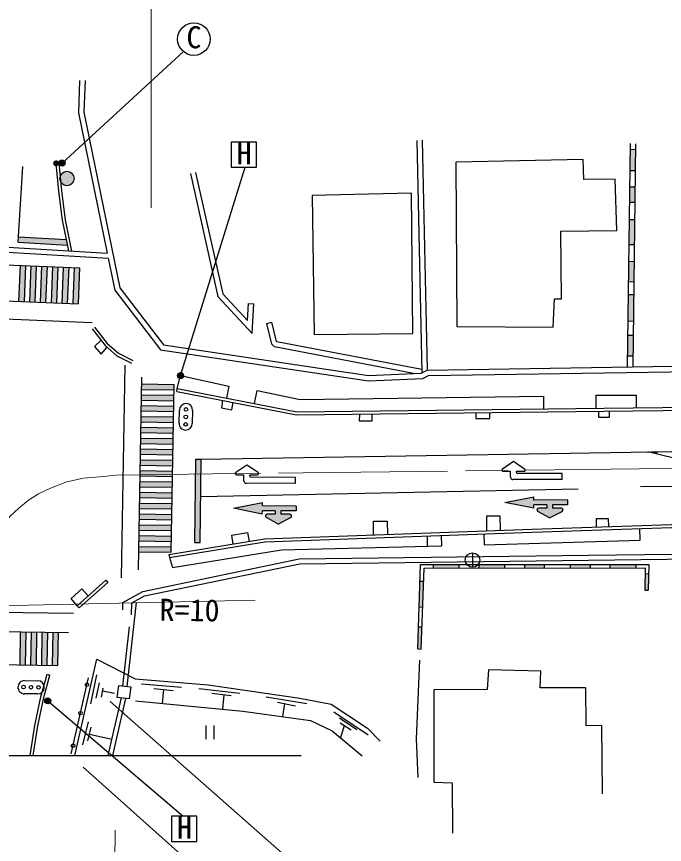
# Model space of a CAD drawing. Units: millimetres at full size, sheet at 1:1000; details may follow other scales. Extents: x -21873655 to 680000, y -224376979 to 380000.
# Drawn here: x 95836 to 149716, y 251472 to 320278 of the extents above; entities that cross this region are included whole.
import ezdxf
from ezdxf.enums import TextEntityAlignment as Align

# ---------------------------------------------------------------- set-up
doc = ezdxf.new("R2010")
doc.units = ezdxf.units.MM
doc.header["$LTSCALE"] = 1000
doc.linetypes.add('CHAIN', pattern=[18.5, 12, -1.5, 3.5, -1.5])
for name, color, linetype, lineweight in [('M-BGD', 7, 'Continuous', 25), ('M-BGD-EXST', 7, 'Continuous', 25), ('M-BMK', 2, 'CHAIN', 13), ('M-BMK-OTRS', 5, 'Continuous', 25), ('M-STR-HTXT', 7, 'Continuous', 13), ('M-STR-STRC', 7, 'Continuous', 25)]:
    doc.layers.add(name, color=color, linetype=linetype, lineweight=lineweight)
doc.styles.add('ＭＳ ゴシック', font='')
doc.styles.get('ＭＳ ゴシック').set_extended_font_data('MS Gothic')

msp = doc.modelspace()

# ---------------------------------------------------------------- hatches: boundary and pattern name
at = {"layer": 'M-BGD'}
for points in [[(147302, 309210), (146852, 309221), (146830, 307465), (147279, 307454)], [(99374, 308078, 0.41421), (99124, 308328, 0.41421), (98874, 308078, 1)], [(98874, 308078, 1), (99374, 308078, 0.41421), (99124, 308328, 0.41421)], [(100631, 306819, 0.41421), (100031, 307419, 0.41421), (99431, 306819, 1)], [(147262, 306099), (146812, 306110), (146796, 304833), (147246, 304822)], [(147228, 303373), (146778, 303384), (146752, 301313), (147202, 301302)], [(147184, 299899), (146734, 299910), (146713, 298218), (147163, 298207)], [(147150, 297153), (146700, 297164), (146672, 294957), (147122, 294946)], [(147107, 293760), (146657, 293771), (146636, 292056), (147086, 292045)], [(132626, 274732), (130476, 274730), (130476, 274430), (132626, 274432)], [(136426, 274737), (134276, 274734), (134276, 274434), (136426, 274437)], [(139726, 274740), (138076, 274739), (138076, 274439), (139726, 274440)], [(143526, 274745), (141876, 274743), (141876, 274443), (143526, 274445)], [(147326, 274749), (145176, 274747), (145176, 274447), (147326, 274449)], [(148394, 273974), (148094, 273978), (148075, 272598), (148375, 272594)], [(129694, 273351), (129394, 273362), (129319, 271213), (129619, 271203)], [(129562, 269553), (129262, 269563), (129197, 267718), (129497, 267708)]]:
    msp.add_hatch(color=256, dxfattribs=at).paths.add_polyline_path(points)
at = {"layer": 'M-BGD-EXST'}
for points in [[(99866, 308105, 0.41421), (99616, 308355, 0.41421), (99366, 308105, 1)], [(109722, 290441, 0.41421), (109472, 290691, 0.41421), (109222, 290441, 1)], [(98675, 263410, 0.41421), (98425, 263660, 0.41421), (98175, 263410, 1)]]:
    msp.add_hatch(color=256, dxfattribs=at).paths.add_polyline_path(points)
at = {"layer": 'M-STR-STRC'}
for points in [[(99990, 301744), (96007, 301981), (95980, 301532), (100082, 301288)], [(96575, 299582), (96125, 299599), (96006, 296602), (96456, 296584)], [(97474, 299546), (97025, 299564), (96905, 296566), (97355, 296548)], [(97805, 296530), (98254, 296512), (98374, 299510), (97924, 299528)], [(98704, 296494), (99154, 296477), (99273, 299474), (98823, 299492)], [(99603, 296459), (100053, 296441), (100172, 299438), (99723, 299456)], [(100503, 296423), (100952, 296405), (101071, 299403), (100622, 299421)], [(108932, 289251), (108939, 289701), (106240, 289746), (106232, 289296)], [(108916, 288351), (108924, 288801), (106224, 288846), (106217, 288397)], [(108901, 287451), (108909, 287901), (106209, 287947), (106202, 287497)], [(108886, 286551), (108894, 287001), (106194, 287047), (106186, 286597)], [(108871, 285651), (108878, 286101), (106179, 286147), (106171, 285697)], [(106164, 285247), (106156, 284797), (108856, 284751), (108863, 285201)], [(108840, 283852), (108848, 284302), (106148, 284347), (106141, 283897)], [(111198, 283491), (110748, 283497), (110661, 276577), (111111, 276571)], [(149150, 284118), (148581, 284108), (148539, 284053), (149015, 283937)], [(108825, 282952), (108833, 283402), (106133, 283447), (106126, 282997)], [(108810, 282052), (108818, 282502), (106118, 282547), (106110, 282097)], [(106103, 281647), (106095, 281198), (108795, 281152), (108802, 281602)], [(108780, 280252), (108787, 280702), (106088, 280748), (106080, 280298)], [(140394, 279429), (140393, 279704), (141658, 279710), (141656, 280107), (138845, 280094), (138844, 280369), (136449, 279884), (138848, 279422), (138847, 279697), (139926, 279702), (139927, 279427), (139257, 279424, 0.77336), (139186, 279142), (140164, 278603), (141208, 279149, 0.78564), (141138, 279432)], [(106072, 279848), (106065, 279398), (108764, 279352), (108772, 279802)], [(117821, 278927), (117822, 279202), (119087, 279195), (119089, 279592), (116278, 279608), (116280, 279883), (113880, 279423), (116274, 278935), (116276, 279210), (117355, 279204), (117354, 278929), (116684, 278933, 0.77336), (116609, 278653), (117582, 278103), (118631, 278639, 0.78564), (118564, 278923)], [(106057, 278948), (106050, 278498), (108749, 278452), (108757, 278902)], [(108734, 277553), (108742, 278002), (106042, 278048), (106035, 277598)], [(106027, 277148), (106019, 276698), (108719, 276653), (108727, 277103)], [(106012, 276248), (106004, 275798), (108704, 275753), (108711, 276203)], [(96625, 269143), (96176, 269150), (96132, 266401), (96582, 266393)], [(97525, 269129), (97075, 269136), (97032, 266386), (97482, 266379)], [(98425, 269115), (97975, 269122), (97932, 266372), (98382, 266365)], [(99325, 269101), (98875, 269108), (98832, 266358), (99282, 266351)]]:
    msp.add_hatch(color=256, dxfattribs=at).paths.add_polyline_path(points)
h = msp.add_hatch(color=256, dxfattribs=at)
edge = h.paths.add_edge_path()
edge.add_line((115240, 282092), (115240, 282192))
h = msp.add_hatch(color=256, dxfattribs=at)
edge = h.paths.add_edge_path()
edge.add_line((137414, 282389), (137414, 282489))

# ---------------------------------------------------------------- linework, layer by layer
at = {"layer": 'M-BGD'}
for p, q in [((129117, 309986), (129544, 290664)), ((129567, 309996), (129988, 290900)), ((146858, 309714), (146624, 291157)), ((147308, 309708), (147074, 291164)), ((147302, 309210), (146852, 309221)), ((99124, 308078), (99372, 308103)), ((147279, 307454), (146830, 307465)), ((147262, 306099), (146812, 306110)), ((147246, 304822), (146796, 304833)), ((147228, 303373), (146778, 303384)), ((147202, 301302), (146752, 301313)), ((147184, 299899), (146734, 299910)), ((147163, 298207), (146713, 298218)), ((147150, 297153), (146700, 297164)), ((115117, 296435), (115566, 296411)), ((116638, 294781), (117075, 294888)), ((147122, 294946), (146672, 294957)), ((147107, 293760), (146657, 293771)), ((147086, 292045), (146636, 292056)), ((129971, 277108), (129993, 276265)), ((108503, 275560), (108543, 275313)), ((133756, 275706), (133756, 274506)), ((130476, 274730), (130476, 274430)), ((132626, 274732), (132626, 274432)), ((134276, 274734), (134276, 274434)), ((136426, 274737), (136426, 274437)), ((138076, 274739), (138076, 274439)), ((139726, 274740), (139726, 274440)), ((141876, 274743), (141876, 274443)), ((143526, 274745), (143526, 274445)), ((145176, 274747), (145176, 274447)), ((147326, 274749), (147326, 274449)), ((148094, 273978), (148394, 273974)), ((100873, 271311), (103249, 273424)), ((101039, 271125), (103416, 273237)), ((103249, 273424), (103416, 273237)), ((129394, 273362), (129694, 273351)), ((148075, 272598), (148375, 272594)), ((100873, 271311), (101039, 271125)), ((105044, 264595), (105799, 271592)), ((129319, 271213), (129619, 271203)), ((104681, 264640), (105240, 269549)), ((129262, 269563), (129562, 269553)), ((129197, 267718), (129497, 267708)), ((98373, 265619), (98614, 265553)), ((100386, 259016), (101825, 265325)), ((102020, 263156), (102506, 265562)), ((102460, 263642), (102726, 264903)), ((102899, 263711), (103027, 264451)), ((102989, 264232), (103976, 264035)), ((106236, 264833), (109546, 264555)), ((107266, 264439), (108863, 264266)), ((108064, 264353), (107955, 263190)), ((110997, 264428), (114411, 264034)), ((103458, 258874), (104557, 263648)), ((103832, 258874), (104920, 263603)), ((112084, 264034), (113682, 263849)), ((113084, 263919), (112971, 262720)), ((116602, 263744), (119982, 263189)), ((117528, 263304), (119021, 262980)), ((118117, 263177), (117964, 262095)), ((122230, 262481), (125065, 260573)), ((101360, 259751), (101811, 261671)), ((122692, 261983), (124144, 261014)), ((122739, 261570), (123666, 260996)), ((101777, 260075), (102043, 261209)), ((111572, 261350), (111572, 260232)), ((112239, 261350), (112239, 260232)), ((123080, 261359), (122774, 260321)), ((101910, 260642), (103767, 260214))]:
    msp.add_line(p, q, dxfattribs=at)
for points in [[(101081, 314973), (100979, 312286), (103372, 300607)], [(101530, 314956), (101430, 312323), (104422, 297727), (108059, 293003), (125117, 290452), (129495, 290638), (129988, 290900), (153878, 291269), (187169, 291672), (245565, 292342), (267069, 292425), (283964, 292428), (284942, 293218), (266786, 311550)], [(103456, 300201), (104002, 297535), (107814, 292585), (125093, 290001), (129616, 290193), (130104, 290452), (153884, 290819), (187175, 291223), (245568, 291892), (267070, 291975), (284123, 291978), (285612, 293181), (267105, 311867)], [(100180, 300799), (99670, 303343), (99351, 305756), (99124, 308078)], [(100438, 300783), (99917, 303384), (99600, 305785), (99372, 308103)], [(110289, 307231), (112570, 297010), (115431, 293938), (115566, 296411)], [(110728, 307329), (112983, 297227), (115039, 295018), (115117, 296435)], [(65097, 294851), (84057, 291703), (87160, 293567), (88201, 301520), (103372, 300607)], [(65032, 294457), (84136, 291284), (87531, 293323), (88550, 301098), (103456, 300201)], [(128855, 290611), (117281, 292840), (117062, 293045), (116638, 294781)], [(129538, 290938), (117494, 293258), (117467, 293282), (117075, 294888)], [(102122, 294314), (103200, 292945), (104176, 292086), (105385, 291475)], [(102319, 294468), (103382, 293118), (104317, 292295), (105498, 291698)], [(102864, 293372), (102308, 292868), (102875, 292229), (103372, 292794)], [(109158, 289128), (119115, 287169), (144669, 287490), (191103, 288007), (216573, 288345), (245808, 288722), (254836, 288884), (255840, 289418), (256658, 290313), (257592, 291611), (257591, 291938)], [(109206, 289373), (119138, 287419), (144666, 287740), (191099, 288257), (216570, 288595), (245804, 288972), (254771, 289133), (255685, 289619), (256463, 290471), (257342, 291691), (257341, 291937)], [(109158, 289128), (109206, 289373), (109472, 290441), (113495, 289564), (113299, 288568)], [(115623, 288111), (115850, 289211), (119421, 288455), (139653, 288719), (139666, 287677)], [(112967, 288378), (112873, 287749), (113726, 287603), (113845, 288206)], [(144039, 287732), (144039, 288822), (147364, 288822), (147375, 287770)], [(124352, 287235), (124318, 286687), (125404, 286687), (125397, 287248)], [(134036, 287356), (134036, 286859), (135190, 286859), (135184, 287371)], [(144245, 287485), (144245, 286996), (145141, 286996), (145136, 287495)], [(108503, 275560), (116468, 276868), (138713, 277675), (165209, 278566), (186433, 278990), (219049, 279413), (256232, 279915), (291443, 279894), (309470, 279863), (312384, 279842), (313735, 279200), (314587, 278348), (315074, 277486), (315267, 276058), (315160, 268740), (315185, 256950)], [(108543, 275313), (116493, 276619), (138722, 277426), (165216, 278316), (186437, 278740), (219052, 279163), (256234, 279665), (291443, 279644), (309469, 279613), (312327, 279593), (313589, 278993), (314387, 278195), (314833, 277405), (315017, 276043), (314910, 268742), (314935, 256950)], [(134945, 277539), (134945, 278796), (136013, 278796), (136057, 277579)], [(125533, 277197), (125533, 278335), (126645, 278335), (126685, 277239)], [(144055, 277855), (144055, 278552), (145035, 278552), (145057, 277889)], [(113862, 276440), (113729, 277187), (115055, 277405), (115178, 276656)], [(134692, 277279), (134718, 276359), (147694, 276771), (147662, 277726)], [(104687, 270974), (104687, 271590), (106327, 272503), (119340, 275196), (143394, 275511), (176060, 275912), (222104, 276478), (265716, 276852), (310467, 276765), (340209, 276450), (340516, 276293), (385082, 276608), (424752, 276715), (425224, 275921), (425862, 276783), (471550, 276785), (545432, 276706), (574025, 276837)], [(108543, 275313), (108816, 274480), (117878, 275949), (131209, 276297), (131177, 277152)], [(105403, 270549), (105422, 271542), (106468, 272124), (119383, 274796), (143399, 275111), (176064, 275512), (222109, 276078), (265718, 276452), (310465, 276365), (340111, 276051), (340421, 275892), (385084, 276208), (424525, 276314), (425188, 275200), (426064, 276383), (471550, 276385), (545433, 276306), (574027, 276437)], [(129197, 267718), (129442, 274728), (148404, 274751), (148375, 272594)], [(129497, 267708), (129732, 274429), (148100, 274450), (148075, 272598)], [(100873, 271311), (100377, 271920), (101273, 272710), (101791, 272128)], [(100684, 258875), (102512, 266869), (105693, 265226), (111779, 264731), (119408, 263636), (122008, 263142), (125016, 261144), (126069, 260049)], [(129225, 257041), (129088, 260245), (129362, 266789)], [(96965, 258876), (97367, 261366), (97856, 263733), (98373, 265619)], [(144577, 255681), (144514, 261370), (143208, 261339), (143176, 264480), (139381, 264480), (139443, 265879), (135087, 265972), (134964, 264346), (130540, 264326), (130540, 256655), (132061, 256595), (132081, 252415)], [(97219, 258876), (97613, 261321), (98099, 263675), (98614, 265553)], [(105719, 263399), (114659, 262562), (120289, 261767), (122072, 260908), (124565, 258825)]]:
    msp.add_lwpolyline(points, dxfattribs=at)
for points in [[(132363, 308188), (132446, 294522), (140472, 294463), (140562, 296818), (141158, 296818), (141099, 302454), (145753, 302484), (145604, 306777), (143008, 306747), (142948, 308387)], [(120423, 305406), (120583, 293842), (128793, 293946), (128669, 305606)], [(104340, 264683), (105332, 264559), (105208, 263567), (104216, 263691)]]:
    msp.add_lwpolyline(points, close=True, dxfattribs=at)
for centre, radius in [((100031, 306819), 600), ((133756, 275106), 600), ((101692, 264742), 150), ((101154, 262381), 150), ((100538, 259680), 150)]:
    msp.add_circle(centre, radius, dxfattribs=at)
at = {"layer": 'M-BGD-EXST'}
for p, q in [((99616, 308105), (109723, 317363)), ((115786, 309848), (113686, 309848)), ((113686, 309848), (113686, 307748)), ((115786, 307748), (115786, 309848)), ((109472, 290441), (114842, 307748)), ((113686, 307748), (115786, 307748)), ((98425, 263410), (109680, 253816)), ((110827, 253816), (108727, 253816)), ((108727, 253816), (108727, 251716)), ((110827, 251716), (110827, 253816)), ((108727, 251716), (110827, 251716))]:
    msp.add_line(p, q, dxfattribs=at)
for centre, radius in [((110583, 318403), 1350), ((99616, 308105), 250), ((109472, 290441), 250), ((98425, 263410), 250)]:
    msp.add_circle(centre, radius, dxfattribs=at)
at = {"layer": 'M-BMK'}
msp.add_lwpolyline([(92329, 258878), (92627, 267320), (92732, 273133), (93074, 274786), (93476, 275911), (94122, 277148), (94602, 277888), (95280, 278717), (96020, 279425), (96823, 280086), (97651, 280615), (98667, 281095), (100029, 281614), (101391, 281905), (103055, 282064), (104118, 282166), (119683, 282365), (147592, 282684), (162245, 282836), (191704, 283266), (233446, 283679)], dxfattribs=at)
at = {"layer": 'M-BMK-OTRS'}
msp.add_line((67512, 258886), (119511, 258868), dxfattribs=at)
at = {"layer": 'M-STR-HTXT'}
for p, q in [((107040, 304389), (107040, 331034)), ((92698, 271260), (115681, 271787)), ((103621, 263355), (120395, 248580)), ((101373, 257896), (116363, 244512)), ((104037, 252656), (103913, 234419))]:
    msp.add_line(p, q, dxfattribs=at)
at = {"layer": 'M-STR-STRC'}
for p, q in [((95980, 301532), (100082, 301288)), ((96007, 301981), (99990, 301744)), ((91520, 299783), (101071, 299403)), ((96125, 299599), (96006, 296602)), ((96575, 299582), (96456, 296584)), ((97025, 299564), (96905, 296566)), ((97474, 299546), (97355, 296548)), ((97924, 299528), (97805, 296530)), ((98374, 299510), (98254, 296512)), ((98823, 299492), (98704, 296494)), ((99273, 299474), (99154, 296477)), ((99723, 299456), (99603, 296459)), ((100172, 299438), (100053, 296441)), ((100622, 299421), (100503, 296423)), ((101071, 299403), (100952, 296405)), ((91401, 296785), (100952, 296405)), ((91341, 295286), (102124, 294857)), ((104567, 273635), (104866, 291316)), ((105979, 274305), (106249, 290319)), ((106240, 289746), (108939, 289701)), ((108704, 275753), (108939, 289701)), ((106232, 289296), (108932, 289251)), ((106217, 288397), (108916, 288351)), ((106224, 288846), (108924, 288801)), ((106209, 287947), (108909, 287901)), ((106194, 287047), (108894, 287001)), ((106202, 287497), (108901, 287451)), ((109354, 286472), (109378, 287572)), ((110478, 287547), (110453, 286448)), ((106186, 286597), (108886, 286551)), ((106171, 285697), (108871, 285651)), ((106179, 286147), (108878, 286101)), ((106164, 285247), (108863, 285201)), ((106148, 284347), (108848, 284302)), ((106156, 284797), (108856, 284751)), ((106141, 283897), (108840, 283852)), ((110661, 276577), (110748, 283497)), ((111111, 276571), (111198, 283491)), ((148539, 284053), (148581, 284108)), ((149015, 283937), (149150, 284118)), ((106126, 282997), (108825, 282952)), ((106133, 283447), (108833, 283402)), ((114993, 282993), (114065, 282379)), ((115916, 282374), (114993, 282993)), ((137164, 283289), (136239, 282672)), ((138089, 282672), (137164, 283289)), ((106118, 282547), (108818, 282502)), ((114120, 282196), (114740, 282194)), ((114738, 281694), (114740, 282194)), ((115240, 282192), (115860, 282191)), ((115240, 282092), (115240, 282192)), ((136294, 282489), (136914, 282489)), ((136914, 281989), (136914, 282489)), ((137414, 282489), (138033, 282489)), ((137414, 282389), (137414, 282489)), ((141220, 282289), (137514, 282289)), ((141220, 281789), (141220, 282289)), ((106103, 281647), (108802, 281602)), ((106110, 282097), (108810, 282052)), ((119044, 281480), (114938, 281493)), ((119045, 281980), (115339, 281992)), ((119044, 281480), (119045, 281980)), ((141220, 281789), (137114, 281789)), ((106088, 280748), (108787, 280702)), ((106095, 281198), (108795, 281152)), ((111159, 280394), (142550, 281038)), ((147714, 281227), (153001, 281270)), ((106080, 280298), (108780, 280252)), ((136449, 279884), (138844, 280369)), ((138845, 280094), (138844, 280369)), ((141656, 280107), (138845, 280094)), ((141656, 280107), (141658, 279710)), ((106065, 279398), (108764, 279352)), ((106072, 279848), (108772, 279802)), ((113880, 279423), (116280, 279883)), ((116274, 278935), (113880, 279423)), ((116278, 279608), (116280, 279883)), ((119089, 279592), (116278, 279608)), ((119089, 279592), (119087, 279195)), ((138848, 279422), (136449, 279884)), ((139926, 279702), (138847, 279697)), ((138848, 279422), (138847, 279697)), ((139927, 279427), (139257, 279424)), ((139926, 279702), (139927, 279427)), ((141658, 279710), (140393, 279704)), ((140393, 279704), (140394, 279429)), ((141138, 279432), (140394, 279429)), ((106057, 278948), (108757, 278902)), ((116274, 278935), (116276, 279210)), ((117355, 279204), (116276, 279210)), ((117354, 278929), (116684, 278933)), ((117355, 279204), (117354, 278929)), ((117822, 279202), (117821, 278927)), ((118564, 278923), (117821, 278927)), ((119087, 279195), (117822, 279202)), ((140164, 278603), (139186, 279142)), ((140164, 278603), (141208, 279149)), ((106042, 278048), (108742, 278002)), ((106050, 278498), (108749, 278452)), ((117582, 278103), (116609, 278653)), ((117582, 278103), (118631, 278639)), ((106035, 277598), (108734, 277553)), ((106019, 276698), (108719, 276653)), ((106027, 277148), (108727, 277103)), ((106012, 276248), (108711, 276203)), ((110661, 276577), (111111, 276571)), ((106004, 275798), (108704, 275753)), ((86605, 270901), (100575, 270681)), ((87256, 269290), (100143, 269088)), ((96132, 266401), (96176, 269150)), ((96582, 266393), (96625, 269143)), ((97032, 266386), (97075, 269136)), ((97482, 266379), (97525, 269129)), ((97932, 266372), (97975, 269122)), ((97932, 266372), (97975, 269122)), ((98382, 266365), (98425, 269115)), ((98832, 266358), (98875, 269108)), ((99282, 266351), (99325, 269101)), ((88095, 266527), (99282, 266351)), ((96503, 265091), (97603, 265076)), ((97588, 263976), (96488, 263991))]:
    msp.add_line(p, q, dxfattribs=at)
for points in [[(95980, 301532), (96007, 301981), (96367, 307808)], [(110748, 283497), (111198, 283491), (153726, 284193), (172088, 283650), (179135, 283232), (181353, 283110), (170535, 282845), (158977, 282194), (156946, 282194), (150505, 283573), (148330, 284104)]]:
    msp.add_lwpolyline(points, dxfattribs=at)
for centre in [(109924, 287625), (109910, 287006), (109896, 286386), (96421, 264548), (97041, 264539), (97661, 264531)]:
    msp.add_circle(centre, 150, dxfattribs=at)
for centre, radius, start, end in [((109928, 287560), 550, 88.71676, 178.71676), ((109928, 287560), 550, 358.71676, 88.71676), ((109904, 286460), 550, 178.71676, 268.71676), ((109904, 286460), 550, 268.71676, 358.71676), ((114121, 282296), 100, 123.50828, 269.81821), ((115860, 282291), 100, 269.81821, 56.12814), ((136294, 282589), 100, 123.69007, 270), ((137514, 282389), 100, 180, 270), ((138033, 282589), 100, 270, 56.30993), ((114938, 281693), 200, 179.88256, 269.81821), ((115340, 282092), 100, 179.81821, 269.81821), ((137114, 281989), 200, 180.06435, 270), ((139258, 279274), 150, 90.26634, 241.13451), ((141138, 279282), 150, 297.64769, 90.26634), ((116683, 278783), 150, 89.68068, 240.54886), ((118563, 278773), 150, 297.06203, 89.68068), ((96496, 264541), 550, 89.2314, 179.2314), ((97595, 264526), 550, 359.2314, 89.2314), ((96496, 264541), 550, 179.2314, 269.2314), ((97595, 264526), 550, 269.2314, 359.2314)]:
    msp.add_arc(centre, radius, start, end, dxfattribs=at)

# ---------------------------------------------------------------- texts
at = {"layer": 'M-BGD-EXST', "style": 'ＭＳ ゴシック'}
msp.add_text('C', height=1833, rotation=358.508, dxfattribs=at).set_placement((109928, 317111), align=Align.BOTTOM_LEFT)
for p in [(114139, 307440), (109180, 251408)]:
    msp.add_text('H', height=1833, dxfattribs=at).set_placement(p, align=Align.BOTTOM_LEFT)
at = {"layer": 'M-STR-HTXT', "style": 'ＭＳ ゴシック'}
msp.add_text('R=10', height=1833, rotation=359.246, dxfattribs=at).set_placement((107712, 269518), align=Align.BOTTOM_LEFT)

doc.saveas('drawing.dxf')
